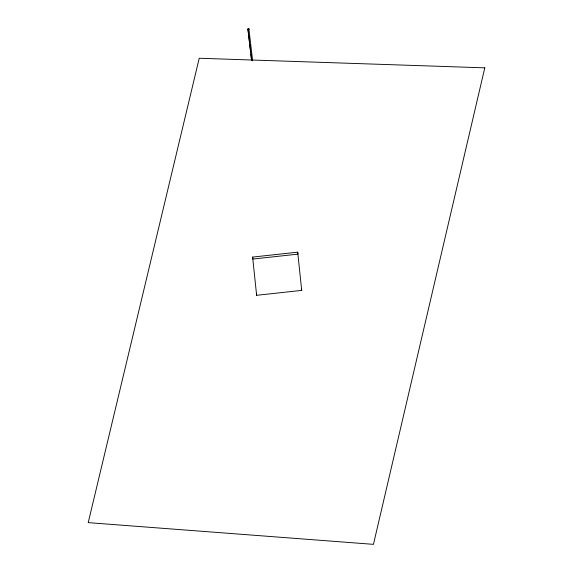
<?xml version="1.0" encoding="UTF-8"?>
<svg xmlns="http://www.w3.org/2000/svg" width="573" height="573" viewBox="0 0 573 573"><rect width="100%" height="100%" fill="white"/><g stroke="black" fill="none" stroke-linecap="round" stroke-linejoin="round"><path stroke-width="0.86" d="M248.976 29.552C249.771 27.891 246.462 29.101 248.317 29.775M252.621 257.076L297.702 252.17L297.931 254.14L252.851 259.046L252.621 257.076L256.625 295.303L301.706 290.396L297.702 252.17M301.477 288.427L301.706 290.396M248.89 28.765L252.65 60.867M247.901 28.865L251.583 60.179M247.987 29.66L248.396 33.141M248.603 34.881L249.52 42.71M249.721 44.45L250.645 52.272M250.845 54.012L251.561 60.101M256.396 293.333L256.625 295.303M484.787 67.843L373.446 544.35L88.213 522.633L199.232 58.245L484.787 67.843"/></g></svg>
